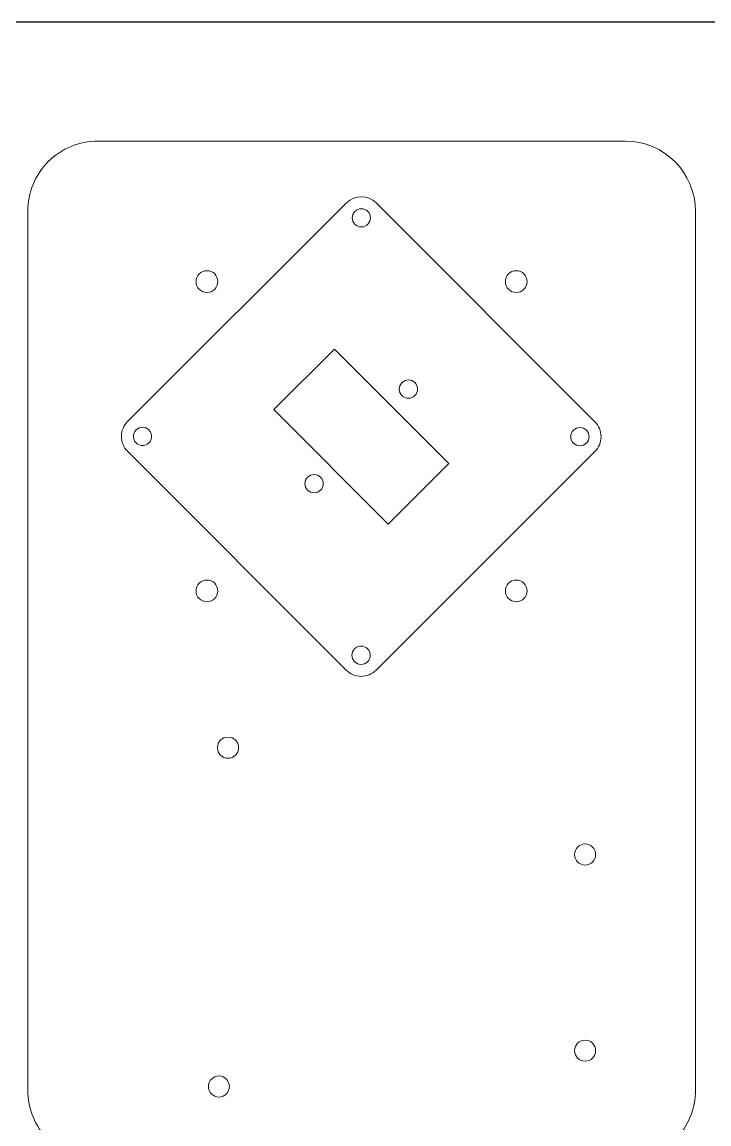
# Model space of a CAD drawing. Header units: centimetres. Extents: x -33.6 to 27.4, y -11.2 to 19.3.
# Drawn here: x -2.84 to 6.94, y 3.59 to 19.27 of the extents above; entities that cross this region are included whole.
import ezdxf

# ---------------------------------------------------------------- set-up
doc = ezdxf.new("R2010")
doc.units = ezdxf.units.CM
doc.header["$MEASUREMENT"] = 0
doc.layers.add('Default', color=7, linetype='Continuous')

msp = doc.modelspace()

# ---------------------------------------------------------------- linework, layer by layer
msp.add_lwpolyline([(-33.579, -11.212), (27.381, -11.212), (27.381, 19.268), (-33.579, 19.268)], close=True)
at = {"layer": 'Default', "color": 4, "lineweight": 0}
for points in [[(-1.756, 17.575), (-2.021, 17.575), (-2.275, 17.47), (-2.463, 17.282), (-2.463, 17.282), (-2.651, 17.095), (-2.756, 16.84), (-2.756, 16.575)], [(-2.756, 4.075), (-2.756, 3.81), (-2.651, 3.556), (-2.463, 3.368), (-2.463, 3.368), (-2.275, 3.181), (-2.021, 3.075), (-1.756, 3.075)], [(5.744, 3.075), (6.009, 3.075), (6.264, 3.181), (6.451, 3.368), (6.451, 3.368), (6.639, 3.556), (6.744, 3.81), (6.744, 4.075)]]:
    msp.add_open_spline(points, degree=3, knots=[0, 0, 0, 0, 0.333333, 0.333333, 0.333333, 0.333333, 1, 1, 1, 1], dxfattribs=at)
for points in [[(5.744, 17.575), (5.744, 17.575), (-1.756, 17.575), (-1.756, 17.575)], [(6.744, 16.575), (6.744, 17.127), (6.296, 17.575), (5.744, 17.575)], [(-2.756, 16.575), (-2.756, 16.575), (-2.756, 4.075), (-2.756, 4.075)], [(6.744, 4.075), (6.744, 4.075), (6.744, 16.575), (6.744, 16.575)]]:
    msp.add_open_spline(points, degree=3, dxfattribs=at)
at = {"layer": 'Default', "color": 2, "lineweight": 0}
for points in [[(2.203, 16.695), (2.086, 16.812), (1.896, 16.812), (1.779, 16.695)], [(-1.335, 13.586), (-1.335, 13.586), (1.779, 16.695), (1.779, 16.695)], [(2.203, 16.695), (2.203, 16.695), (5.312, 13.582), (5.312, 13.582)], [(1.774, 10.048), (1.774, 10.048), (-1.335, 13.161), (-1.335, 13.161)], [(5.312, 13.157), (5.312, 13.157), (2.199, 10.048), (2.199, 10.048)]]:
    msp.add_open_spline(points, degree=3, dxfattribs=at)
at = {"layer": 'Default', "color": 1, "lineweight": 0}
for points in [[(1.899, 16.575), (1.848, 16.524), (1.848, 16.442), (1.899, 16.391), (1.899, 16.391), (1.949, 16.34), (2.032, 16.34), (2.082, 16.391), (2.082, 16.391), (2.133, 16.441), (2.133, 16.524), (2.083, 16.575), (2.083, 16.575), (2.032, 16.625), (1.95, 16.625), (1.899, 16.575)], [(-0.206, 15.73), (-0.292, 15.73), (-0.361, 15.661), (-0.361, 15.575), (-0.361, 15.575), (-0.361, 15.49), (-0.292, 15.42), (-0.206, 15.42), (-0.206, 15.42), (-0.12, 15.42), (-0.051, 15.49), (-0.051, 15.575), (-0.051, 15.575), (-0.051, 15.661), (-0.12, 15.73), (-0.206, 15.73)], [(4.194, 15.73), (4.108, 15.73), (4.039, 15.661), (4.039, 15.575), (4.039, 15.575), (4.039, 15.49), (4.108, 15.42), (4.194, 15.42), (4.194, 15.42), (4.28, 15.42), (4.349, 15.49), (4.349, 15.575), (4.349, 15.575), (4.349, 15.661), (4.28, 15.73), (4.194, 15.73)], [(2.569, 14.138), (2.518, 14.087), (2.518, 14.005), (2.568, 13.954), (2.568, 13.954), (2.619, 13.903), (2.701, 13.903), (2.752, 13.954), (2.752, 13.954), (2.803, 14.005), (2.803, 14.087), (2.752, 14.138), (2.752, 14.138), (2.702, 14.189), (2.619, 14.189), (2.569, 14.138)], [(-1.214, 13.465), (-1.265, 13.415), (-1.265, 13.332), (-1.215, 13.282), (-1.215, 13.282), (-1.164, 13.231), (-1.082, 13.231), (-1.031, 13.281), (-1.031, 13.281), (-0.98, 13.332), (-0.98, 13.414), (-1.031, 13.465), (-1.031, 13.465), (-1.081, 13.516), (-1.164, 13.516), (-1.214, 13.465)], [(5.008, 13.462), (4.957, 13.411), (4.957, 13.328), (5.008, 13.278), (5.008, 13.278), (5.059, 13.227), (5.141, 13.227), (5.192, 13.278), (5.192, 13.278), (5.243, 13.328), (5.243, 13.411), (5.192, 13.461), (5.192, 13.461), (5.141, 13.512), (5.059, 13.512), (5.008, 13.462)], [(1.226, 12.793), (1.176, 12.742), (1.176, 12.66), (1.226, 12.609), (1.226, 12.609), (1.277, 12.558), (1.359, 12.558), (1.41, 12.609), (1.41, 12.609), (1.461, 12.66), (1.461, 12.742), (1.41, 12.793), (1.41, 12.793), (1.36, 12.844), (1.277, 12.844), (1.226, 12.793)], [(-0.206, 11.33), (-0.292, 11.33), (-0.361, 11.261), (-0.361, 11.175), (-0.361, 11.175), (-0.361, 11.09), (-0.292, 11.02), (-0.206, 11.02), (-0.206, 11.02), (-0.12, 11.02), (-0.051, 11.09), (-0.051, 11.175), (-0.051, 11.175), (-0.051, 11.261), (-0.12, 11.33), (-0.206, 11.33)], [(4.194, 11.33), (4.108, 11.33), (4.039, 11.261), (4.039, 11.175), (4.039, 11.175), (4.039, 11.09), (4.108, 11.02), (4.194, 11.02), (4.194, 11.02), (4.28, 11.02), (4.349, 11.09), (4.349, 11.175), (4.349, 11.175), (4.349, 11.261), (4.28, 11.33), (4.194, 11.33)], [(1.895, 10.352), (1.844, 10.301), (1.844, 10.219), (1.895, 10.168), (1.895, 10.168), (1.945, 10.118), (2.028, 10.117), (2.079, 10.168), (2.079, 10.168), (2.129, 10.219), (2.129, 10.301), (2.079, 10.352), (2.079, 10.352), (2.028, 10.403), (1.946, 10.403), (1.895, 10.352)], [(0.094, 9.095), (0.011, 9.095), (-0.056, 9.028), (-0.056, 8.945), (-0.056, 8.945), (-0.056, 8.862), (0.011, 8.795), (0.094, 8.795), (0.094, 8.795), (0.177, 8.795), (0.244, 8.862), (0.244, 8.945), (0.244, 8.945), (0.244, 9.028), (0.177, 9.095), (0.094, 9.095)], [(5.174, 7.575), (5.091, 7.575), (5.024, 7.508), (5.024, 7.425), (5.024, 7.425), (5.024, 7.342), (5.091, 7.275), (5.174, 7.275), (5.174, 7.275), (5.257, 7.275), (5.324, 7.342), (5.324, 7.425), (5.324, 7.425), (5.324, 7.508), (5.257, 7.575), (5.174, 7.575)], [(5.174, 4.785), (5.091, 4.785), (5.024, 4.718), (5.024, 4.635), (5.024, 4.635), (5.024, 4.552), (5.091, 4.485), (5.174, 4.485), (5.174, 4.485), (5.257, 4.485), (5.324, 4.552), (5.324, 4.635), (5.324, 4.635), (5.324, 4.718), (5.257, 4.785), (5.174, 4.785)], [(-0.036, 4.275), (-0.119, 4.275), (-0.186, 4.208), (-0.186, 4.125), (-0.186, 4.125), (-0.186, 4.042), (-0.119, 3.975), (-0.036, 3.975), (-0.036, 3.975), (0.047, 3.975), (0.114, 4.042), (0.114, 4.125), (0.114, 4.125), (0.114, 4.208), (0.047, 4.275), (-0.036, 4.275)]]:
    msp.add_open_spline(points, degree=3, knots=[0, 0, 0, 0, 0.2, 0.2, 0.2, 0.2, 0.4, 0.4, 0.4, 0.4, 0.6, 0.6, 0.6, 0.6, 1, 1, 1, 1], dxfattribs=at)
at = {"layer": 'Default', "color": 3, "lineweight": 0}
for points in [[(0.744, 13.754), (0.744, 13.754), (1.608, 14.616), (1.608, 14.616)], [(1.608, 14.616), (1.608, 14.616), (3.233, 12.989), (3.233, 12.989)], [(2.37, 12.127), (2.37, 12.127), (0.744, 13.754), (0.744, 13.754)], [(3.233, 12.989), (3.233, 12.989), (2.37, 12.127), (2.37, 12.127)]]:
    msp.add_open_spline(points, degree=3, dxfattribs=at)
at = {"layer": 'Default', "color": 2, "lineweight": 0}
for points in [[(-1.335, 13.586), (-1.391, 13.529), (-1.423, 13.453), (-1.423, 13.374), (-1.423, 13.374), (-1.423, 13.294), (-1.391, 13.218), (-1.335, 13.161)], [(5.312, 13.157), (5.368, 13.214), (5.4, 13.29), (5.4, 13.369), (5.4, 13.369), (5.4, 13.449), (5.368, 13.525), (5.312, 13.582)], [(1.774, 10.048), (1.831, 9.992), (1.907, 9.96), (1.987, 9.96), (1.987, 9.96), (2.066, 9.96), (2.142, 9.992), (2.199, 10.048)]]:
    msp.add_open_spline(points, degree=3, knots=[0, 0, 0, 0, 0.333333, 0.333333, 0.333333, 0.333333, 1, 1, 1, 1], dxfattribs=at)

doc.saveas('drawing.dxf')
